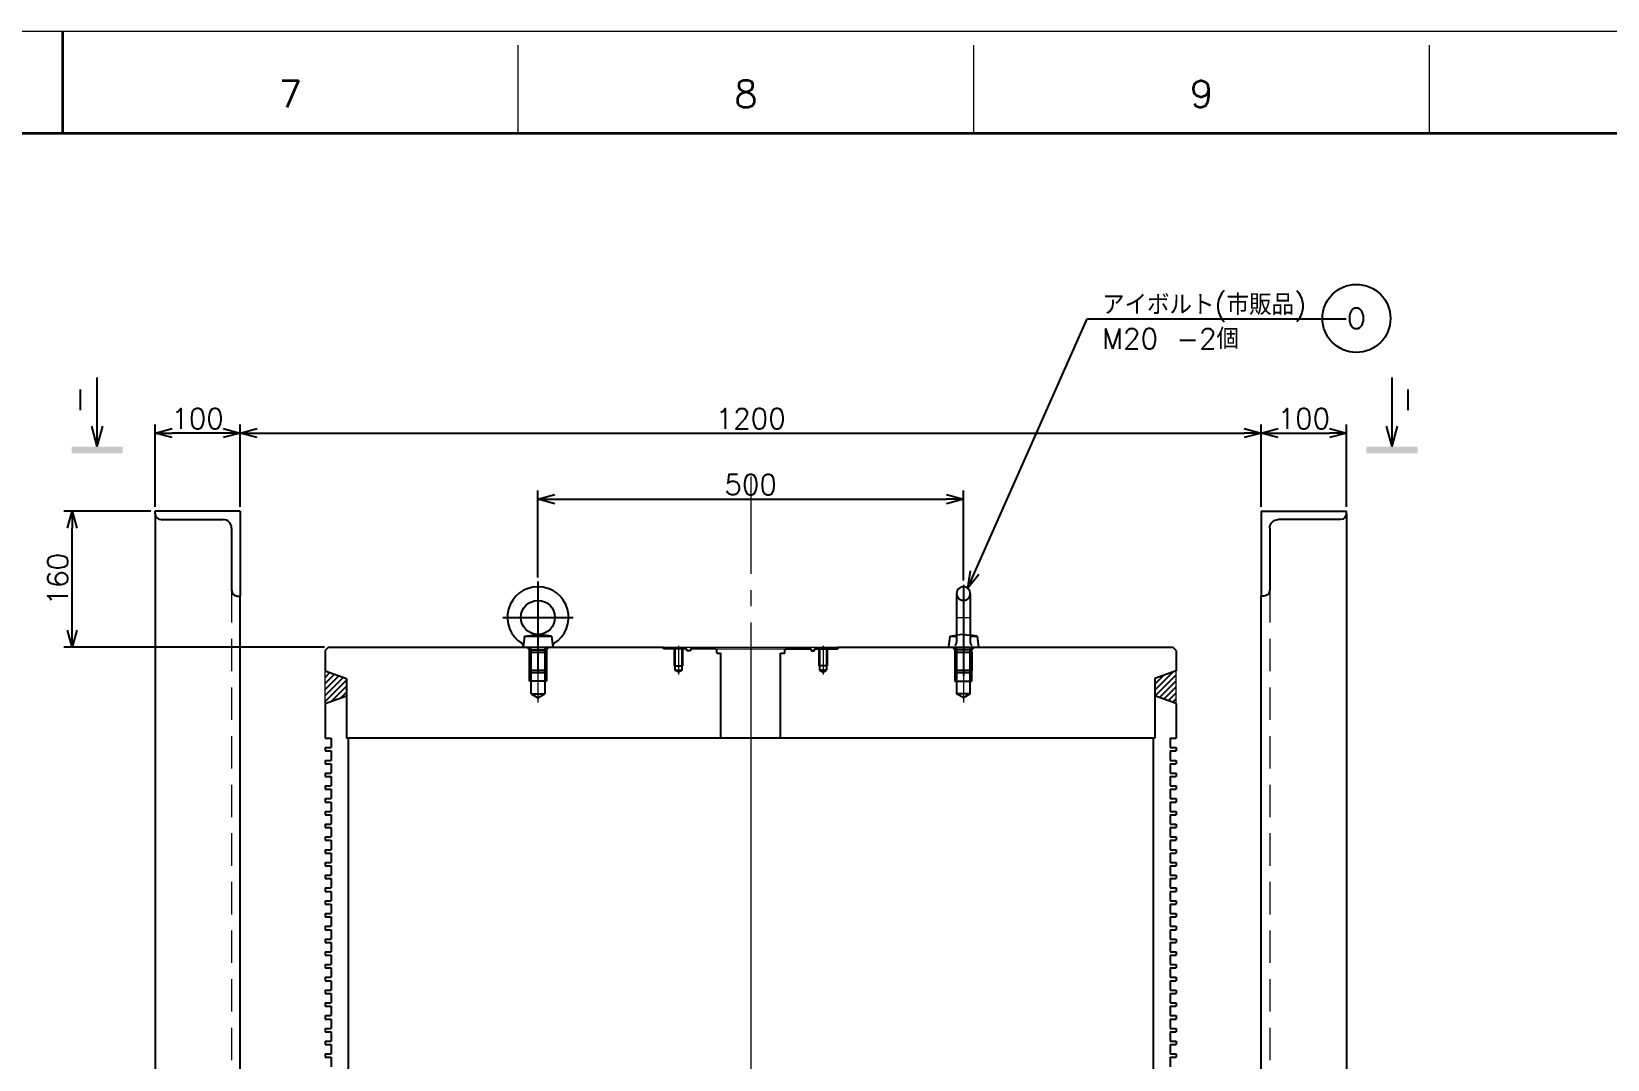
# Model space of a CAD drawing. Header units: millimetres. Extents: x -16130 to 36813, y -8099 to 27484.
# Drawn here: x 7310 to 9162, y 15682 to 16890 of the extents above; entities that cross this region are included whole.
import ezdxf
from ezdxf import colors
from ezdxf.entities.mleader import LeaderData, LeaderLine
from ezdxf.enums import TextEntityAlignment as Align
from ezdxf.math import Vec2, Vec3

# ---------------------------------------------------------------- set-up
doc = ezdxf.new("R2010")
doc.units = ezdxf.units.MM
doc.header["$LTSCALE"] = 6
doc.header["$PDMODE"] = 99
doc.header["$PDSIZE"] = 1
doc.linetypes.add('CENTER2', pattern=[28.575, 19.05, -3.175, 3.175, -3.175])
doc.linetypes.add('HIDDEN', pattern=[9.525, 6.35, -3.175])
for name, color, linetype, lineweight in [('04_HIDDEN', 2, 'HIDDEN', 13), ('05_CENTER', 4, 'CENTER2', 13), ('08_DIM', 3, 'Continuous', 13), ('90_FRAME', 5, 'Continuous', 35)]:
    doc.layers.add(name, color=color, linetype=linetype, lineweight=lineweight)
doc.layers.add('10_DRAFT', color=8, linetype='Continuous', lineweight=0, plot=False)
doc.layers.add('91_BLANK', color=5, linetype='Continuous', lineweight=0, plot=False)
doc.styles.add('KSS_TXT', font='txt.shx', dxfattribs={"bigfont": 'extfont2.shx'})
doc.styles.get("Standard").update_dxf_attribs({"font": 'txt.shx', "bigfont": 'extfont2.shx'})
doc.dimstyles.new('KSS_DIM', dxfattribs={"dimtxt": 3, "dimasz": 2.5, "dimexe": 1.25, "dimexo": 0.625, "dimtad": 1, "dimdsep": 46, "dimtxsty": 'KSS_TXT', "dimblk": 'OPEN30', "dimcen": 0, "dimazin": 2, "dimtfac": 0.75, "dimtmove": 0, "dimatfit": 3, "dimldrblk": 'OPEN30', "dimfxl": 1, "dimtolj": 1, "dimarcsym": 0})
pattern_1 = [(45, (-1256.782, -15543.1433), (-3.5355339, 3.5355339), [])]

# ---------------------------------------------------------------- blocks, each defined once
blk = doc.blocks.new('A$C6D3E2C2A_1_1')
h = blk.add_hatch()
h.set_pattern_fill('_USER', color=3, scale=5, angle=135, style=0, pattern_type=0)
h.set_pattern_definition(pattern_1)
h.paths.add_polyline_path([(-500, 2270.1), (-475, 2261), (-475, 2241), (-500, 2231.9)])
h = blk.add_hatch()
h.set_pattern_fill('_USER', color=3, scale=5, angle=45, style=0, pattern_type=0)
h.set_pattern_definition(pattern_1)
h.paths.add_polyline_path([(500, 2270.1), (475, 2261), (475, 2241), (500, 2231.9)])
at = {"color": 0}
for p, q in [((-496, 2298), (-500, 2294)), ((-496, 2298), (-102.5, 2298)), ((-260, 2295), (-263, 2298)), ((-240, 2295), (-237, 2298)), ((-102.5, 2296), (-102.5, 2298)), ((102.5, 2298), (496, 2298)), ((102.5, 2298), (102.5, 2296)), ((240, 2295), (237, 2298)), ((260, 2295), (263, 2298)), ((500, 2294), (496, 2298)), ((-500, 2294), (-500, 2270.1)), ((-260, 2258), (-260, 2295)), ((-260, 2295), (-240, 2295)), ((-258, 2243), (-258, 2295)), ((-242, 2295), (-242, 2243)), ((-240, 2295), (-240, 2258)), ((-75, 2296), (-102.5, 2296)), ((-90, 2296), (-90, 2276)), ((-89, 2296), (-89, 2271)), ((-81, 2296), (-81, 2271)), ((-80, 2296), (-80, 2276)), ((-75, 2293.6), (-75, 2296)), ((-70.9, 2293.6), (-75, 2293.6)), ((-41, 2296), (-70.9, 2296)), ((-70.9, 2296), (-70.9, 2293.6)), ((-41, 2296), (-40, 2295)), ((-40, 2291), (-40, 2295)), ((-40, 2291), (-35, 2291)), ((-35, 2191), (-35, 2291)), ((35, 2291), (40, 2291)), ((35, 2191), (35, 2291)), ((40, 2295), (41, 2296)), ((40, 2291), (40, 2295)), ((41, 2296), (70.9, 2296)), ((70.9, 2296), (70.9, 2293.6)), ((70.9, 2293.6), (75, 2293.6)), ((75, 2296), (102.5, 2296)), ((75, 2293.6), (75, 2296)), ((80, 2296), (80, 2276)), ((81, 2296), (81, 2271)), ((89, 2296), (89, 2271)), ((90, 2296), (90, 2276)), ((240, 2295), (240, 2258)), ((260, 2295), (240, 2295)), ((242, 2295), (242, 2243)), ((258, 2243), (258, 2295)), ((260, 2258), (260, 2295)), ((500, 2294), (500, 2270.1)), ((-500, 2270.1), (-475, 2261)), ((-475, 2261), (-475, 2191)), ((-90, 2276), (-80, 2276)), ((-89, 2271), (-81, 2271)), ((-85, 2268.7), (-89, 2271)), ((-81, 2271), (-85, 2268.7)), ((90, 2276), (80, 2276)), ((89, 2271), (81, 2271)), ((81, 2271), (85, 2268.7)), ((85, 2268.7), (89, 2271)), ((500, 2270.1), (475, 2261)), ((475, 2261), (475, 2191)), ((-500, 2231.9), (-475, 2241)), ((-240, 2258), (-260, 2258)), ((-258, 2243), (-250, 2238.4)), ((-258, 2243), (-242, 2243)), ((-250, 2238.4), (-242, 2243)), ((240, 2258), (260, 2258)), ((258, 2243), (242, 2243)), ((250, 2238.4), (242, 2243)), ((258, 2243), (250, 2238.4)), ((500, 2231.9), (475, 2241)), ((-500, 2231.9), (-500, 2191)), ((500, 2231.9), (500, 2191)), ((-500, 2191), (-493, 2191)), ((-493, 2191), (-493, 2180)), ((475, 2191), (-475, 2191)), ((-473, 2191), (-473, 105)), ((473, 2191), (473, 105)), ((493, 2191), (500, 2191)), ((493, 2191), (493, 2180)), ((-500, 2180), (-500, 2176)), ((-500, 2180), (-493, 2180)), ((-500, 2176), (-493, 2176)), ((-493, 2176), (-493, 2165)), ((493, 2180), (500, 2180)), ((493, 2176), (500, 2176)), ((493, 2176), (493, 2165)), ((500, 2180), (500, 2176)), ((-500, 2165), (-500, 2161)), ((-500, 2165), (-493, 2165)), ((-500, 2161), (-493, 2161)), ((-500, 2150), (-493, 2150)), ((-500, 2150), (-500, 2146)), ((-493, 2161), (-493, 2150)), ((493, 2165), (500, 2165)), ((493, 2161), (500, 2161)), ((493, 2161), (493, 2150)), ((493, 2150), (500, 2150)), ((500, 2165), (500, 2161)), ((500, 2150), (500, 2146)), ((-500, 2146), (-493, 2146)), ((-500, 2135), (-493, 2135)), ((-500, 2135), (-500, 2131)), ((-500, 2131), (-493, 2131)), ((-493, 2146), (-493, 2135)), ((-493, 2131), (-493, 2120)), ((493, 2146), (500, 2146)), ((493, 2146), (493, 2135)), ((493, 2135), (500, 2135)), ((493, 2131), (500, 2131)), ((493, 2131), (493, 2120)), ((500, 2135), (500, 2131)), ((-500, 2120), (-493, 2120)), ((-500, 2120), (-500, 2116)), ((-500, 2116), (-493, 2116)), ((-493, 2116), (-493, 2105)), ((493, 2120), (500, 2120)), ((493, 2116), (500, 2116)), ((493, 2116), (493, 2105)), ((500, 2120), (500, 2116)), ((-500, 2105), (-493, 2105)), ((-500, 2105), (-500, 2101)), ((-500, 2101), (-493, 2101)), ((-493, 2101), (-493, 2090)), ((493, 2105), (500, 2105)), ((493, 2101), (500, 2101)), ((493, 2101), (493, 2090)), ((500, 2105), (500, 2101)), ((-500, 2090), (-493, 2090)), ((-500, 2090), (-500, 2086)), ((-500, 2086), (-493, 2086)), ((-500, 2075), (-493, 2075)), ((-500, 2075), (-500, 2071)), ((-493, 2086), (-493, 2075)), ((493, 2090), (500, 2090)), ((493, 2086), (500, 2086)), ((493, 2086), (493, 2075)), ((493, 2075), (500, 2075)), ((500, 2090), (500, 2086)), ((500, 2075), (500, 2071)), ((-500, 2071), (-493, 2071)), ((-500, 2060), (-493, 2060)), ((-500, 2060), (-500, 2056)), ((-500, 2056), (-493, 2056)), ((-493, 2071), (-493, 2060)), ((-493, 2056), (-493, 2045)), ((493, 2071), (500, 2071)), ((493, 2071), (493, 2060)), ((493, 2060), (500, 2060)), ((493, 2056), (500, 2056)), ((493, 2056), (493, 2045)), ((500, 2060), (500, 2056)), ((-500, 2045), (-493, 2045)), ((-500, 2045), (-500, 2041)), ((-500, 2041), (-493, 2041)), ((-493, 2041), (-493, 2030)), ((493, 2045), (500, 2045)), ((493, 2041), (500, 2041)), ((493, 2041), (493, 2030)), ((500, 2045), (500, 2041)), ((-500, 2030), (-493, 2030)), ((-500, 2030), (-500, 2026)), ((-500, 2026), (-493, 2026)), ((-493, 2026), (-493, 2015)), ((493, 2030), (500, 2030)), ((493, 2026), (500, 2026)), ((493, 2026), (493, 2015)), ((500, 2030), (500, 2026)), ((-500, 2015), (-493, 2015)), ((-500, 2015), (-500, 2011)), ((-500, 2011), (-493, 2011)), ((-493, 2011), (-493, 2000)), ((493, 2015), (500, 2015)), ((493, 2011), (500, 2011)), ((493, 2011), (493, 2000)), ((500, 2015), (500, 2011)), ((-500, 2000), (-493, 2000)), ((-500, 2000), (-500, 1996)), ((-500, 1996), (-493, 1996)), ((-500, 1985), (-493, 1985)), ((-500, 1985), (-500, 1981)), ((-493, 1996), (-493, 1985)), ((493, 2000), (500, 2000)), ((493, 1996), (500, 1996)), ((493, 1996), (493, 1985)), ((493, 1985), (500, 1985)), ((500, 2000), (500, 1996)), ((500, 1985), (500, 1981)), ((-500, 1981), (-493, 1981)), ((-500, 1970), (-493, 1970)), ((-500, 1970), (-500, 1966)), ((-500, 1966), (-493, 1966)), ((-493, 1981), (-493, 1970)), ((-493, 1966), (-493, 1955)), ((493, 1981), (500, 1981)), ((493, 1981), (493, 1970)), ((493, 1970), (500, 1970)), ((493, 1966), (500, 1966)), ((493, 1966), (493, 1955)), ((500, 1970), (500, 1966)), ((-500, 1955), (-493, 1955)), ((-500, 1955), (-500, 1951)), ((-500, 1951), (-493, 1951)), ((-493, 1951), (-493, 1940)), ((493, 1955), (500, 1955)), ((493, 1951), (500, 1951)), ((493, 1951), (493, 1940)), ((500, 1955), (500, 1951)), ((-500, 1940), (-493, 1940)), ((-500, 1940), (-500, 1936)), ((-500, 1936), (-493, 1936)), ((-493, 1936), (-493, 1925)), ((493, 1940), (500, 1940)), ((493, 1936), (500, 1936)), ((493, 1936), (493, 1925)), ((500, 1940), (500, 1936)), ((-500, 1925), (-493, 1925)), ((-500, 1925), (-500, 1921)), ((-500, 1921), (-493, 1921)), ((-500, 1910), (-493, 1910)), ((-500, 1910), (-500, 1906)), ((-493, 1921), (-493, 1910)), ((493, 1925), (500, 1925)), ((493, 1921), (500, 1921)), ((493, 1921), (493, 1910)), ((493, 1910), (500, 1910)), ((500, 1925), (500, 1921)), ((500, 1910), (500, 1906)), ((-500, 1906), (-493, 1906)), ((-500, 1895), (-493, 1895)), ((-500, 1895), (-500, 1891)), ((-500, 1891), (-493, 1891)), ((-493, 1906), (-493, 1895)), ((-493, 1891), (-493, 1880)), ((493, 1906), (500, 1906)), ((493, 1906), (493, 1895)), ((493, 1895), (500, 1895)), ((493, 1891), (500, 1891)), ((493, 1891), (493, 1880)), ((500, 1895), (500, 1891)), ((-500, 1880), (-493, 1880)), ((-500, 1880), (-500, 1876)), ((-500, 1876), (-493, 1876)), ((-493, 1876), (-493, 1865)), ((493, 1880), (500, 1880)), ((493, 1876), (500, 1876)), ((493, 1876), (493, 1865)), ((500, 1880), (500, 1876)), ((-500, 1865), (-493, 1865)), ((-500, 1865), (-500, 1861)), ((-500, 1861), (-493, 1861)), ((-493, 1861), (-493, 1850)), ((493, 1865), (500, 1865)), ((493, 1861), (500, 1861)), ((493, 1861), (493, 1850)), ((500, 1865), (500, 1861)), ((-500, 1850), (-493, 1850)), ((-500, 1850), (-500, 1846)), ((-500, 1846), (-493, 1846)), ((-500, 1835), (-493, 1835)), ((-500, 1835), (-500, 1831)), ((-493, 1846), (-493, 1835)), ((493, 1850), (500, 1850)), ((493, 1846), (500, 1846)), ((493, 1846), (493, 1835)), ((493, 1835), (500, 1835)), ((500, 1850), (500, 1846)), ((500, 1835), (500, 1831)), ((-500, 1831), (-493, 1831)), ((-500, 1820), (-493, 1820)), ((-500, 1820), (-500, 1816)), ((-500, 1816), (-493, 1816)), ((-493, 1831), (-493, 1820)), ((-493, 1816), (-493, 1805)), ((493, 1831), (500, 1831)), ((493, 1831), (493, 1820)), ((493, 1820), (500, 1820)), ((493, 1816), (500, 1816)), ((493, 1816), (493, 1805)), ((500, 1820), (500, 1816))]:
    blk.add_line(p, q, dxfattribs=at)
at = {"layer": '05_CENTER'}
for p, q in [((-250, 2304.4), (-250, 2233.1)), ((-85, 2299.4), (-85, 2265.9)), ((85, 2299.4), (85, 2265.9)), ((250, 2304.4), (250, 2233.1))]:
    blk.add_line(p, q, dxfattribs=at)
at = {"layer": '08_DIM'}
for p, q in [((-500, 2231.9), (-500, 2270.1)), ((500, 2231.9), (500, 2270.1))]:
    blk.add_line(p, q, dxfattribs=at)
at = {"layer": '10_DRAFT'}
for p, q in [((-102.5, 2298), (102.5, 2298)), ((0, 2298), (0, -2)), ((-41, 2296), (41, 2296))]:
    blk.add_line(p, q, dxfattribs=at)
blk = doc.blocks.new('A$C2B834F33_1_1')
at = {"color": 0}
for p, q in [((0, 0), (-100, 0)), ((-100, -3), (-100, 0)), ((0, 0), (0, -100)), ((-93, -10), (-20, -10)), ((-10, -20), (-10, -93)), ((-3, -100), (0, -100))]:
    blk.add_line(p, q, dxfattribs=at)
for centre, radius, start, end in [((-93, -3), 7, 180, 270), ((-20, -20), 10, 0, 90), ((-3, -93), 7, 180, 270)]:
    blk.add_arc(centre, radius, start, end, dxfattribs=at)
blk = doc.blocks.new('A$C32426051_1_1')
at = {"color": 0}
for points in [[(-700, 2589), (-700, 2589), (-700, -939), (-600, -939), (-600, 0)], [(700, 2589), (700, 2589), (700, -939), (600, -939), (600, 0)], [(-600, 107), (-600, 2492), (-600, 2492)], [(600, 107), (600, 2492), (600, 2492)]]:
    blk.add_lwpolyline(points, dxfattribs=at)
at = {"layer": '04_HIDDEN'}
for p, q in [((-610, 2499), (-610, 0)), ((610, 2499), (610, 0))]:
    blk.add_line(p, q, dxfattribs=at)
at = {"layer": '05_CENTER'}
blk.add_line((0, 2632.4), (0, -978.8), dxfattribs=at)
blk.add_blockref('A$C2B834F33_1_1', (-600, 2592))
at = {"xscale": -1}
blk.add_blockref('A$C2B834F33_1_1', (600, 2592), dxfattribs=at)
blk = doc.blocks.new('_Open30')
at = {"color": 0, "linetype": 'ByBlock', "lineweight": -2}
for p, q in [((-1, 0.268), (0, 0)), ((0, 0), (-1, -0.268)), ((0, 0), (-1, 0))]:
    blk.add_line(p, q, dxfattribs=at)
blk = doc.blocks.new('*D2586')
at = {"layer": '08_DIM', "color": 0, "lineweight": -2, "transparency": 16777216}
for p, q in [((7455.6, 16331.5), (7455.6, 16428.1)), ((7555.6, 16331.5), (7555.6, 16428.1)), ((7535.6, 16418.1), (7475.6, 16418.1))]:
    blk.add_line(p, q, dxfattribs=at)
at = {"layer": 'Defpoints', "color": 0, "transparency": 16777216}
for p in [(7455.6, 16418.1), (7455.6, 16326.5), (7555.6, 16326.5)]:
    blk.add_point(p, dxfattribs=at)
at = {"layer": '08_DIM', "color": 0, "lineweight": -2, "transparency": 16777216, "xscale": 20, "yscale": 20, "zscale": 20, "rotation": 180}
blk.add_blockref('_Open30', (7455.6, 16418.1), dxfattribs=at)
at = {"layer": '08_DIM', "color": 0, "lineweight": -2, "transparency": 16777216, "xscale": 20, "yscale": 20, "zscale": 20}
blk.add_blockref('_Open30', (7555.6, 16418.1), dxfattribs=at)
at = {"layer": '08_DIM', "color": 0, "transparency": 16777216, "insert": (7505.6, 16435.1), "char_height": 24, "attachment_point": 5, "style": 'KSS_TXT'}
blk.add_mtext('\\A1;100', dxfattribs=at)
blk = doc.blocks.new('*D2587')
at = {"layer": '08_DIM', "color": 0, "lineweight": -2, "transparency": 16777216}
for p, q in [((7555.6, 16331.5), (7555.6, 16428.1)), ((8755.6, 16331.5), (8755.6, 16428.1)), ((7575.6, 16418.1), (8735.6, 16418.1))]:
    blk.add_line(p, q, dxfattribs=at)
at = {"layer": 'Defpoints', "color": 0, "transparency": 16777216}
for p in [(8755.6, 16418.1), (7555.6, 16326.5), (8755.6, 16326.5)]:
    blk.add_point(p, dxfattribs=at)
at = {"layer": '08_DIM', "color": 0, "lineweight": -2, "transparency": 16777216, "xscale": 20, "yscale": 20, "zscale": 20, "rotation": 180}
blk.add_blockref('_Open30', (7555.6, 16418.1), dxfattribs=at)
at = {"layer": '08_DIM', "color": 0, "lineweight": -2, "transparency": 16777216, "xscale": 20, "yscale": 20, "zscale": 20}
blk.add_blockref('_Open30', (8755.6, 16418.1), dxfattribs=at)
at = {"layer": '08_DIM', "color": 0, "transparency": 16777216, "insert": (8155.6, 16435.1), "char_height": 24, "attachment_point": 5, "style": 'KSS_TXT'}
blk.add_mtext('\\A1;1200', dxfattribs=at)
blk = doc.blocks.new('*D2588')
at = {"layer": '08_DIM', "color": 0, "lineweight": -2, "transparency": 16777216}
for p, q in [((8755.6, 16331.5), (8755.6, 16428.1)), ((8855.6, 16331.5), (8855.6, 16428.1)), ((8775.6, 16418.1), (8835.6, 16418.1))]:
    blk.add_line(p, q, dxfattribs=at)
at = {"layer": 'Defpoints', "color": 0, "transparency": 16777216}
for p in [(8855.6, 16418.1), (8755.6, 16326.5), (8855.6, 16326.5)]:
    blk.add_point(p, dxfattribs=at)
at = {"layer": '08_DIM', "color": 0, "lineweight": -2, "transparency": 16777216, "xscale": 20, "yscale": 20, "zscale": 20, "rotation": 180}
blk.add_blockref('_Open30', (8755.6, 16418.1), dxfattribs=at)
at = {"layer": '08_DIM', "color": 0, "lineweight": -2, "transparency": 16777216, "xscale": 20, "yscale": 20, "zscale": 20}
blk.add_blockref('_Open30', (8855.6, 16418.1), dxfattribs=at)
at = {"layer": '08_DIM', "color": 0, "transparency": 16777216, "insert": (8805.6, 16435.1), "char_height": 24, "attachment_point": 5, "style": 'KSS_TXT'}
blk.add_mtext('\\A1;100', dxfattribs=at)
blk = doc.blocks.new('*D2589')
at = {"layer": '08_DIM', "color": 0, "lineweight": -2, "transparency": 16777216}
for p, q in [((7450.6, 16326.5), (7348.3, 16326.5)), ((7358.3, 16186.5), (7358.3, 16306.5)), ((7654.6, 16166.5), (7348.3, 16166.5))]:
    blk.add_line(p, q, dxfattribs=at)
at = {"layer": 'Defpoints', "color": 0, "transparency": 16777216}
for p in [(7358.3, 16326.5), (7455.6, 16326.5), (7659.6, 16166.5)]:
    blk.add_point(p, dxfattribs=at)
at = {"layer": '08_DIM', "color": 0, "lineweight": -2, "transparency": 16777216, "xscale": 20, "yscale": 20, "zscale": 20}
for p, rotation in [((7358.3, 16326.5), 90), ((7358.3, 16166.5), 270)]:
    blk.add_blockref('_Open30', p, dxfattribs=dict(at, rotation=rotation))
at = {"layer": '08_DIM', "color": 0, "transparency": 16777216, "insert": (7341.3, 16246.5), "char_height": 24, "attachment_point": 5, "rotation": 90, "style": 'KSS_TXT'}
blk.add_mtext('\\A1;160', dxfattribs=at)
blk = doc.blocks.new('*D2590')
at = {"layer": '08_DIM', "color": 0, "lineweight": -2, "transparency": 16777216}
for p, q in [((7905.6, 16248.5), (7905.6, 16350.5)), ((7925.6, 16340.5), (8385.6, 16340.5)), ((8405.6, 16244.8), (8405.6, 16350.5))]:
    blk.add_line(p, q, dxfattribs=at)
at = {"layer": 'Defpoints', "color": 0, "transparency": 16777216}
for p in [(8405.6, 16340.5), (7905.6, 16243.5), (8405.6, 16239.8)]:
    blk.add_point(p, dxfattribs=at)
at = {"layer": '08_DIM', "color": 0, "lineweight": -2, "transparency": 16777216, "xscale": 20, "yscale": 20, "zscale": 20, "rotation": 180}
blk.add_blockref('_Open30', (7905.6, 16340.5), dxfattribs=at)
at = {"layer": '08_DIM', "color": 0, "lineweight": -2, "transparency": 16777216, "xscale": 20, "yscale": 20, "zscale": 20}
blk.add_blockref('_Open30', (8405.6, 16340.5), dxfattribs=at)
at = {"layer": '08_DIM', "color": 0, "transparency": 16777216, "insert": (8155.6, 16357.6), "char_height": 24, "attachment_point": 5, "style": 'KSS_TXT'}
blk.add_mtext('\\A1;500', dxfattribs=at)
blk = doc.blocks.new('seca03_2_1')
for q in [(0, 10.64), (-0.8, 3.5), (0.8, 3.5)]:
    blk.add_line((0, 0.5), q)
blk.add_solid([(-3.76, -0.5), (3.76, -0.5), (-3.76, 0.5), (3.76, 0.5)])
blk.add_attdef('A', text='', height=3).set_placement((-2.5, 7.37), align=Align.MIDDLE)
blk = doc.blocks.new('AM_BALLOON1')
at = {"transparency": 16777216}
blk.add_circle((0, 0), 5, dxfattribs=at)
blk.add_attdef('B_NUMBER', text='', height=3, dxfattribs=at).set_placement((0, 0), align=Align.MIDDLE_CENTER)
blk = doc.blocks.new('_OPEN')
at = {"color": 0, "linetype": 'ByBlock'}
for p, q in [((-1, 0.17), (0, 0)), ((0, 0), (-1, -0.17)), ((0, 0), (-1, 0))]:
    blk.add_line(p, q, dxfattribs=at)
blk = doc.blocks.new('CHIC20e')
at = {"color": 0, "linetype": 'CENTER2'}
for p, q in [((0, 77), (0, -30)), ((-41.2, 35), (41.2, 35))]:
    blk.add_line(p, q, dxfattribs=at)
at = {"color": 0}
for p, q in [((-16, 13), (-17.5, 0)), ((-17.5, 0), (17.5, 0)), ((-16, 13), (0, 15)), ((-16, 13), (16, 13)), ((16, 13), (0, 15)), ((16, 13), (17.5, 0)), ((-10, -6), (10, -6)), ((-10, -6), (-10, -27.5)), ((-8.5, -4.4), (-8.5, -29)), ((8.5, -4.4), (8.5, -29)), ((10, -6), (10, -27.5)), ((10, -27.5), (-10, -27.5)), ((-10, -27.5), (-7.5, -30)), ((7.5, -30), (-7.5, -30)), ((10, -27.5), (7.5, -30))]:
    blk.add_line(p, q, dxfattribs=at)
blk.add_circle((0, 35), 20, dxfattribs=at)
for centre, radius, start, end in [((0, 35), 36, 301.4073, 238.5927), ((-20.3, 1.7), 3, 353.4802, 58.5927), ((20.3, 1.7), 3, 121.4073, 186.5198), ((-11.4, -3.2), 3.15, 295.3462, 87.2737), ((11.3, -3.2), 3.15, 92.7263, 244.6538)]:
    blk.add_arc(centre, radius, start, end, dxfattribs=at)
blk = doc.blocks.new('CHIC20f')
at = {"color": 0}
for p, q in [((-8, 63), (-8, 5.4)), ((8, 63), (8, 5.4)), ((-16, 13), (-17.5, 0)), ((-17.5, 0), (17.5, 0)), ((-16, 13), (-8, 14)), ((-16, 13), (-8, 13)), ((16, 13), (8, 14)), ((8, 13), (16, 13)), ((16, 13), (17.5, 0)), ((-10, -6), (10, -6)), ((-10, -6), (-10, -27.5)), ((-8.5, -4.4), (-8.5, -29)), ((8.5, -4.4), (8.5, -29)), ((10, -6), (10, -27.5)), ((10, -27.5), (-10, -27.5)), ((-10, -27.5), (-7.5, -30)), ((7.5, -30), (-7.5, -30)), ((10, -27.5), (7.5, -30))]:
    blk.add_line(p, q, dxfattribs=at)
at = {"color": 0, "linetype": 'CENTER2'}
blk.add_line((0, 73.2), (0, -33.6), dxfattribs=at)
at = {"color": 0, "linetype": 'HIDDEN'}
for q in [(-8, 14), (8, 14)]:
    blk.add_line((0, 15), q, dxfattribs=at)
at = {"color": 0}
for centre, radius, start, end in [((0, 63), 8, 0, 180), ((-12, 5.4), 4, 301.0753, 0), ((12, 5.4), 4, 180, 238.9247), ((-11.6, -3), 3.4, 298.0725, 61.9275), ((11.6, -3), 3.4, 118.0725, 241.9275)]:
    blk.add_arc(centre, radius, start, end, dxfattribs=at)
at = {"color": 0, "linetype": 'HIDDEN'}
blk.add_arc((0, 63), 8, 180, 0, dxfattribs=at)
at = {"layer": '10_DRAFT'}
blk.add_line((-8, 35), (8, 35), dxfattribs=at)

msp = doc.modelspace()

# ---------------------------------------------------------------- linework, layer by layer
at = {"layer": '90_FRAME'}
msp.add_line((7346.87687, 16890.02402), (7346.87687, 16770.32859), dxfattribs=at)
at = {"layer": '90_FRAME', "color": 4, "lineweight": 13}
for p, q in [((7882.34411, 16770.32859), (7882.34411, 16874.02402)), ((8417.81135, 16770.32859), (8417.81135, 16874.02402)), ((8953.27859, 16770.32859), (8953.27859, 16874.02402))]:
    msp.add_line(p, q, dxfattribs=at)
at = {"layer": '90_FRAME'}
msp.add_lwpolyline([(4241.30475, 12329.89744), (10452.44898, 12329.89744), (10452.44898, 16770.32859), (4241.30475, 16770.32859)], close=True, dxfattribs=at)
at = {"layer": '91_BLANK'}
msp.add_lwpolyline([(3930.53753, 12226.66562), (10556.14441, 12226.66562), (10556.14441, 16890.02402), (3930.53753, 16890.02402)], close=True, dxfattribs=at)

# ---------------------------------------------------------------- block references
at = {"xscale": 8, "yscale": 8, "zscale": 8}
msp.add_blockref('seca03_2_1', (7387.67335, 16398.21867), dxfattribs=at).add_auto_attribs({'A': 'I'})
ref = msp.add_blockref('seca03_2_1', (8909.27942, 16398.21867), dxfattribs=dict(xscale=8, yscale=8, zscale=8))
ref.add_attrib('A', 'I', dxfattribs={"height": 24}).set_placement((8927.7398, 16457.21749), align=Align.MIDDLE)
for name, p in [('A$C32426051_1_1', (8155.62772, 13734.53494)), ('A$C6D3E2C2A_1_1', (8155.62772, 13868.53494))]:
    msp.add_blockref(name, p)
at = {"color": 4}
for name, p in [('CHIC20e', (7905.62772, 16166.53494)), ('CHIC20f', (8405.62772, 16166.53494))]:
    msp.add_blockref(name, p, dxfattribs=at)

# ---------------------------------------------------------------- texts
at = {"layer": '90_FRAME', "color": 0, "lineweight": 13, "style": 'KSS_TXT'}
for s, p in [('7', (7614.61049, 16790.98216)), ('8', (8150.07773, 16790.98216)), ('9', (8685.54497, 16790.98216))]:
    msp.add_text(s, height=32, dxfattribs=at).set_placement(p, align=Align.BOTTOM_CENTER)

# ---------------------------------------------------------------- dimensions: what is measured, and where the dimension line sits
at = {"layer": '08_DIM'}
for base, p1, p2, picture, middle in [((7455.62772, 16418.13764), (7555.62772, 16326.53494), (7455.62772, 16326.53494), '*D2586', (7505.62772, 16435.13764)), ((8755.62772, 16418.13764), (7555.62772, 16326.53494), (8755.62772, 16326.53494), '*D2587', (8155.62772, 16435.13764)), ((8855.62772, 16418.13764), (8755.62772, 16326.53494), (8855.62772, 16326.53494), '*D2588', (8805.62772, 16435.13764)), ((8405.62772, 16340.54778), (7905.62772, 16243.53021), (8405.62772, 16239.76005), '*D2590', (8155.62772, 16357.56445))]:
    dim = msp.add_linear_dim(base=base, p1=p1, p2=p2, dimstyle='KSS_DIM', override={"dimscale": 8}, dxfattribs=at)
    dim.commit()
    dim.dimension.update_dxf_attribs({"geometry": picture, "text_midpoint": middle})
dim = msp.add_linear_dim(base=(7358.28807, 16326.53494), p1=(7659.62772, 16166.53494), p2=(7455.62772, 16326.53494), angle=90, dimstyle='KSS_DIM', override={"dimscale": 8}, dxfattribs=at)
dim.commit()
dim.dimension.update_dxf_attribs({"geometry": '*D2589', "text_midpoint": (7341.28807, 16246.53494)})

# ---------------------------------------------------------------- leaders
ml = msp.add_multileader_block('Standard', dxfattribs=at)
ml.set_content('AM_BALLOON1', color=256, scale=8)
ml.set_attribute('B_NUMBER', 'W', width=0)
ml.set_leader_properties(color=256, linetype='ByLayer', lineweight=-1)
ml.set_arrow_properties(name='OPEN')
ml.build(insert=Vec2(0, 0))
ml.multileader.update_dxf_attribs({"leader_type": 0, "has_dogleg": 0, "text_right_attachment_type": 6, "dogleg_length": 0, "arrow_head_size": 16, "scale": 4, "block_connection_type": 1})
ctx = ml.context
ctx.base_point, ctx.scale, ctx.char_height, ctx.arrow_head_size, ctx.landing_gap_size, ctx.plane_origin = Vec3(13778.40481, 16629.64663), 4, 32, 16, 16, Vec3(13778.40481, 16629.64663)
ctx.right_attachment, ctx.attachment_type = 6, 1
notes = []
notes.append((ctx, [(0, (0, 0, 0), (0, 0), (1, 0), 1, [])]))
ctx.block.insert = Vec3(13778.40481, 16629.64663)
ml = msp.add_multileader_block('Standard', dxfattribs=at)
ml.set_content('AM_BALLOON1', color=256, scale=8)
ml.set_attribute('B_NUMBER', 'V', width=0)
ml.set_leader_properties(color=256, linetype='ByLayer', lineweight=-1)
ml.set_arrow_properties(name='OPEN')
ml.build(insert=Vec2(0, 0))
ml.multileader.update_dxf_attribs({"leader_type": 0, "has_dogleg": 0, "text_right_attachment_type": 6, "dogleg_length": 0, "arrow_head_size": 16, "scale": 4, "block_connection_type": 1})
ctx = ml.context
ctx.base_point, ctx.scale, ctx.char_height, ctx.arrow_head_size, ctx.landing_gap_size, ctx.plane_origin = Vec3(15125.00199, 16612.85008), 4, 32, 16, 16, Vec3(15159.27631, 16609.77428)
ctx.right_attachment, ctx.attachment_type = 6, 1
notes.append((ctx, [(0, (0, 0, 0), (0, 0), (1, 0), 1, [])]))
ctx.block.insert = Vec3(15125.00199, 16612.85008)
ml = msp.add_multileader_block('Standard', dxfattribs=at)
ml.set_content('AM_BALLOON1', color=256, scale=8)
ml.set_attribute('B_NUMBER', '47', width=0)
ml.set_leader_properties(color=256, linetype='ByLayer', lineweight=-1)
ml.set_arrow_properties(name='OPEN')
ml.build(insert=Vec2(0, 0))
ml.multileader.update_dxf_attribs({"leader_type": 0, "has_dogleg": 0, "text_right_attachment_type": 6, "dogleg_length": 0, "arrow_head_size": 16, "scale": 8, "block_connection_type": 1})
ctx = ml.context
ctx.base_point, ctx.scale, ctx.char_height, ctx.arrow_head_size, ctx.landing_gap_size, ctx.plane_origin = Vec3(12114.5235, 16603.82484), 8, 32, 16, 16, Vec3(12114.5235, 16603.82484)
ctx.right_attachment, ctx.attachment_type = 6, 1
notes.append((ctx, [(0, (0, 0, 0), (0, 0), (1, 0), 1, [])]))
ctx.block.insert = Vec3(12114.5235, 16603.82484)
ml = msp.add_multileader_block('Standard', dxfattribs=at)
ml.set_content('AM_BALLOON1', color=256, scale=8)
ml.set_attribute('B_NUMBER', 'O', width=0)
ml.set_leader_properties(color=256, linetype='ByLayer', lineweight=-1)
ml.set_arrow_properties(name='OPEN')
ml.build(insert=Vec2(0, 0))
ml.multileader.update_dxf_attribs({"leader_type": 0, "has_dogleg": 0, "text_right_attachment_type": 6, "dogleg_length": 0, "arrow_head_size": 16, "scale": 4, "block_connection_type": 1})
ctx = ml.context
ctx.base_point, ctx.scale, ctx.char_height, ctx.arrow_head_size, ctx.landing_gap_size, ctx.plane_origin = Vec3(8867.4584, 16552.9213), 4, 32, 16, 16, Vec3(8915.63385, 16552.9213)
ctx.right_attachment, ctx.attachment_type = 6, 1
notes.append((ctx, [(0, (0, 0, 0), (0, 0), (1, 0), 1, [])]))
ctx.block.insert = Vec3(8867.4584, 16552.9213)
at = {"layer": '08_DIM', "color": 4}
ml = msp.add_multileader_mtext('Standard', dxfattribs=at)
ml.set_content('アイボルト(市販品)\\PM20 -2個', color=4)
ml.set_leader_properties()
ml.set_arrow_properties(name='OPEN30')
ml.build(insert=Vec2(0, 0))
ml.multileader.update_dxf_attribs({"text_left_attachment_type": 6, "text_right_attachment_type": 6, "dogleg_length": 0.36, "arrow_head_size": 20, "scale": 4})
ctx = ml.context
ctx.base_point, ctx.scale, ctx.char_height, ctx.arrow_head_size, ctx.landing_gap_size, ctx.plane_origin = Vec3(8552.55842, 16552.21176), 4, 24, 20, 16, Vec3(30976.66886, 8808.52212)
ctx.left_attachment, ctx.right_attachment = 6, 6
notes.append((ctx, [(0, (1, 1, 0), (8551.11842, 16552.21176), (1, 0), 1.44, [(0, [(8410.62484, 16235.78224)], 0, [])])]))
ctx.mtext.insert, ctx.mtext.flow_direction = Vec3(8568.55842, 16581.01176), 5
for ctx, leaders in notes:
    for number, flags, end, landing, length, lines in leaders:
        leader = LeaderData()
        leader.index, (leader.has_last_leader_line, leader.has_dogleg_vector, leader.attachment_direction) = number, flags
        leader.last_leader_point, leader.dogleg_vector, leader.dogleg_length = Vec3(end), Vec3(landing), length
        for number, points, colour, breaks in lines:
            line = LeaderLine()
            line.index, line.vertices, line.color, line.breaks = number, Vec3.list(points), colors.encode_raw_color(colour), breaks
            leader.lines.append(line)
        ctx.leaders.append(leader)

doc.saveas('drawing.dxf')
